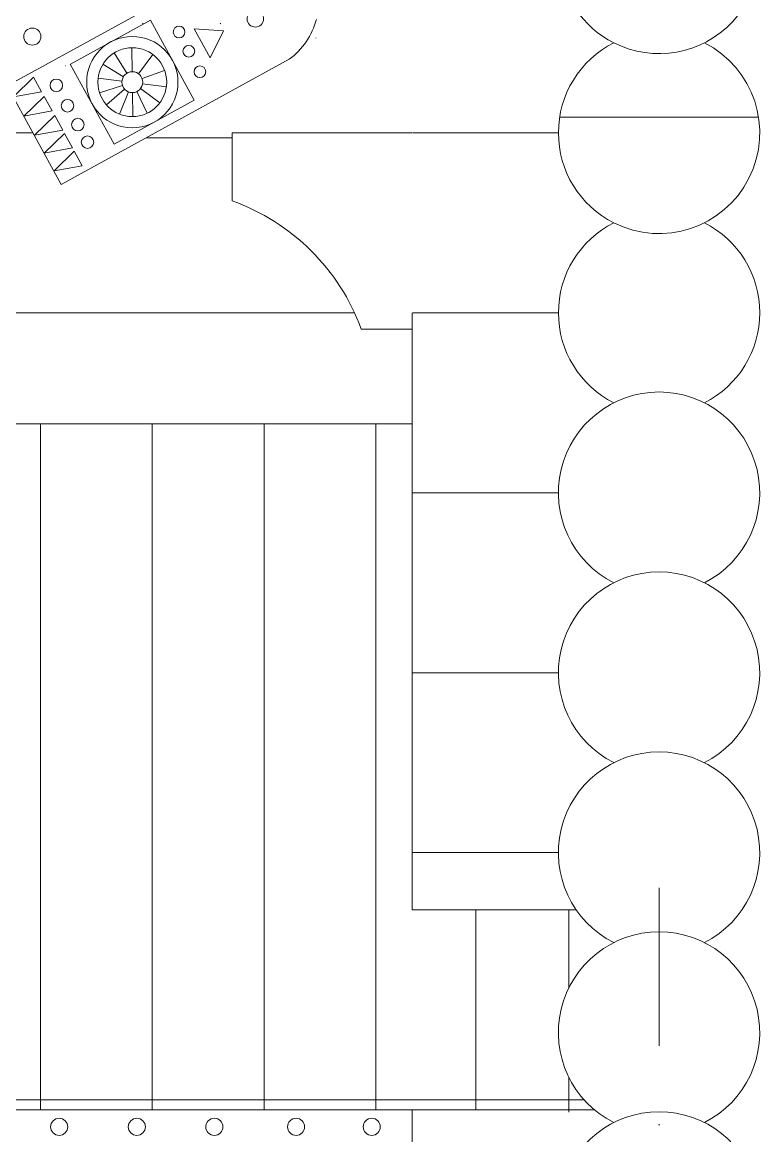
# Model space of a CAD drawing. Header units: millimetres. Extents: x 2399 to 111977, y 1313 to 59551.
# Drawn here: x 69330 to 70978, y 34155 to 36641 of the extents above; entities that cross this region are included whole.
import ezdxf

# ---------------------------------------------------------------- set-up
doc = ezdxf.new("R2010")
doc.units = ezdxf.units.MM
doc.linetypes.add('Штрихпунктирная', pattern=[670.277762, 352.777767, -176.388884, 0, -141.111112])
doc.layers.add('hatch1', color=7, linetype='Continuous', lineweight=20, true_color=0x6a6a6a)
doc.layers.add('main line', color=7, linetype='Continuous', lineweight=13)

msp = doc.modelspace()

# ---------------------------------------------------------------- linework, layer by layer
at = {"layer": 'hatch1', "color": 251, "linetype": 'Continuous', "lineweight": 20, "true_color": 0x6a6a6a}
for p, q in [((69296.3216, 36499.0772), (69773.4156, 36761.0339)), ((69437.4525, 36547.9584), (69616.5429, 36646.0876)), ((69616.2002, 36645.8998), (69714.2031, 36467.0399)), ((69714.055, 36626.9376), (69749.8071, 36561.8234)), ((69749.8071, 36561.8234), (69779.7908, 36621.8693)), ((69574.4458, 36584.3466), (69575.4114, 36530.8344)), ((69563.5909, 36527.3661), (69535.4905, 36572.9167)), ((69621.5474, 36569.2796), (69589.7037, 36526.2625)), ((69535.1128, 36368.9107), (69437.1098, 36547.7706)), ((69555.8958, 36519.6116), (69510.1305, 36547.3611)), ((69648.0836, 36533.6658), (69597.7558, 36515.456)), ((69355.3059, 36518.5863), (69310.0518, 36474.5831)), ((69355.3059, 36518.5863), (69373.181, 36486.031)), ((69552.6149, 36509.6546), (69499.5204, 36516.4818)), ((69651.9276, 36496.8845), (69598.8331, 36503.7116)), ((69296.3216, 36499.0772), (69417.1988, 36278.9271)), ((69310.0518, 36474.5831), (69373.181, 36486.031)), ((69553.6663, 36500.2944), (69502.783, 36483.6997)), ((69558.3728, 36492.0718), (69518.2936, 36456.6014)), ((69567.0811, 36485.9133), (69546.9926, 36436.3054)), ((69576.2527, 36484.2125), (69577.2183, 36430.7003)), ((69585.9006, 36486.4948), (69609.0139, 36438.222)), ((69594.454, 36493.4949), (69637.2024, 36461.2914)), ((69378.8432, 36475.7186), (69333.5891, 36431.7154)), ((69378.8432, 36475.7186), (69396.7183, 36443.1633)), ((69714.2137, 36467.0456), (69535.1233, 36368.9164)), ((69333.5891, 36431.7154), (69396.7183, 36443.1633)), ((69402.3805, 36432.8509), (69357.1264, 36388.8477)), ((69402.3805, 36432.8509), (69420.2555, 36400.2956)), ((69357.1264, 36388.8477), (69420.2555, 36400.2956)), ((69424.2405, 36393.0377), (69378.9864, 36349.0346)), ((69424.2405, 36393.0377), (69442.1156, 36360.4824)), ((69378.9864, 36349.0346), (69442.1156, 36360.4824)), ((69446.1006, 36353.2246), (69400.8465, 36309.2214)), ((69446.1006, 36353.2246), (69463.9757, 36320.6693)), ((69400.8465, 36309.2214), (69463.9757, 36320.6693))]:
    msp.add_line(p, q, dxfattribs=at)
for centre, radius in [((69680.3451, 36619.4825), 13.0643), ((69575.832, 36507.5234), 101.9943), ((69575.832, 36507.5234), 76.8357), ((69702.1899, 36576.5262), 13.0643), ((69575.832, 36507.5234), 23.3148), ((69726.9385, 36530.8054), 13.0643), ((69406.0295, 36500.384), 13.9829), ((69431.046, 36454.8223), 13.9829), ((69454.1484, 36412.7466), 13.9829), ((69475.7731, 36373.362), 13.9829)]:
    msp.add_circle(centre, radius, dxfattribs=at)
at = {"layer": 'main line', "color": 7, "linetype": 'Continuous', "lineweight": 13}
for p, q in [((69296.3216, 36499.0772), (69773.4156, 36761.0339)), ((69779.7908, 36621.8693), (69714.055, 36626.9376)), ((69926.4745, 36558.5537), (69417.1988, 36278.9271)), ((70531.0469, 36429.465), (70975.5231, 36429.465)), ((66978.285, 36394.3194), (69353.8406, 36394.3194)), ((69798.8992, 36383.4934), (69607.6424, 36383.4934)), ((69798.8992, 36242.6204), (69798.8992, 36394.3194)), ((69798.8992, 36394.3194), (70201.6885, 36394.3194)), ((70528.285, 36394.3194), (70202.7583, 36394.3194)), ((66978.285, 35992.4638), (70072.4594, 35992.4638)), ((70201.6885, 34659.1304), (70201.6885, 35992.4638)), ((70528.285, 35992.4638), (70202.7583, 35992.4638)), ((70201.6885, 35955.7854), (70087.6575, 35955.7854)), ((66917.4707, 35744.4526), (70201.6885, 35744.4526)), ((69370.4914, 34212.4189), (69370.4914, 35744.4526)), ((69620.4914, 34212.4189), (69620.4914, 35744.4526)), ((69870.4914, 34212.4189), (69870.4914, 35744.4526)), ((70120.4914, 34212.4189), (70120.4914, 35744.4526)), ((70528.285, 35590.6083), (70202.7583, 35590.6083)), ((70528.285, 35188.7527), (70202.7583, 35188.7527)), ((70528.285, 34786.8972), (70202.7583, 34786.8972)), ((70567.5482, 34659.1304), (70201.6885, 34659.1304)), ((70343.8532, 34659.1304), (70343.8532, 34212.4189)), ((70551.7018, 34659.1304), (70551.7018, 34484.9877)), ((70551.7018, 34285.0956), (70551.7018, 34207.1168)), ((64911.9605, 34234.5392), (70586.0307, 34234.5392)), ((64911.9605, 34212.4189), (70608.9715, 34212.4189)), ((70201.6885, 31973.9084), (70201.6885, 34212.4189))]:
    msp.add_line(p, q, dxfattribs=at)
at = {"layer": 'main line', "color": 7, "linetype": 'Штрихпунктирная', "lineweight": 13}
msp.add_line((70753.285, 34708.1489), (70753.285, 28056.0929), dxfattribs=at)
at = {"layer": 'main line', "color": 7, "linetype": 'Continuous', "lineweight": 13, "flags": 128}
for points in [[(69600.1536, 36638.3175, -0.017938026), (69598.9823, 36638.0736)], [(69600.1536, 36638.3175, -0.017938026), (69598.9823, 36638.0736)], [(69600.1536, 36638.3175, -0.017938026), (69598.9823, 36638.0736)], [(69600.1536, 36638.3175, -0.017938026), (69598.9823, 36638.0736)], [(69600.1536, 36638.3175, -0.017938026), (69598.9823, 36638.0736)], [(69600.1536, 36638.3175, -0.017938026), (69598.9823, 36638.0736)], [(69600.1536, 36638.3175, -0.017938026), (69598.9823, 36638.0736)], [(69600.1536, 36638.3175, -0.017938026), (69598.9823, 36638.0736)], [(69600.1536, 36638.3175, -0.017938026), (69598.9823, 36638.0736)], [(69600.1536, 36638.3175, -0.017938026), (69598.9823, 36638.0736)], [(69600.1536, 36638.3175, -0.017938026), (69598.9823, 36638.0736)], [(69600.1536, 36638.3175, -0.017938026), (69598.9823, 36638.0736)], [(69773.5656, 36638.3175, -0.017938026), (69772.3942, 36638.0736)], [(69773.5656, 36638.3175, -0.017938026), (69772.3942, 36638.0736)], [(69773.5656, 36638.3175, -0.017938026), (69772.3942, 36638.0736)], [(69773.5656, 36638.3175, -0.017938026), (69772.3942, 36638.0736)], [(69773.5656, 36638.3175, -0.017938026), (69772.3942, 36638.0736)], [(69773.5656, 36638.3175, -0.017938026), (69772.3942, 36638.0736)], [(69773.5656, 36638.3175, -0.017938026), (69772.3942, 36638.0736)], [(69773.5656, 36638.3175, -0.017938026), (69772.3942, 36638.0736)], [(69773.5656, 36638.3175, -0.017938026), (69772.3942, 36638.0736)], [(69773.5656, 36638.3175, -0.017938026), (69772.3942, 36638.0736)], [(69773.5656, 36638.3175, -0.017938026), (69772.3942, 36638.0736)], [(69773.5656, 36638.3175, -0.017938026), (69772.3942, 36638.0736)], [(69986.3379, 36606.6812, 0.017938026), (69986.2457, 36605.4883)], [(69986.3379, 36606.6812, 0.017938026), (69986.2457, 36605.4883)], [(69986.3379, 36606.6812, 0.017938026), (69986.2457, 36605.4883)], [(69986.3379, 36606.6812, 0.017938026), (69986.2457, 36605.4883)], [(69986.3379, 36606.6812, 0.017938026), (69986.2457, 36605.4883)], [(69986.3379, 36606.6812, 0.017938026), (69986.2457, 36605.4883)], [(69426.7417, 36544.1783, -0.017938026), (69425.5703, 36543.9345)], [(69426.7417, 36544.1783, -0.017938026), (69425.5703, 36543.9345)], [(69426.7417, 36544.1783, -0.017938026), (69425.5703, 36543.9345)], [(69426.7417, 36544.1783, -0.017938026), (69425.5703, 36543.9345)], [(69426.7417, 36544.1783, -0.017938026), (69425.5703, 36543.9345)], [(69426.7417, 36544.1783, -0.017938026), (69425.5703, 36543.9345)], [(69426.7417, 36544.1783, -0.017938026), (69425.5703, 36543.9345)], [(69426.7417, 36544.1783, -0.017938026), (69425.5703, 36543.9345)], [(69426.7417, 36544.1783, -0.017938026), (69425.5703, 36543.9345)], [(69426.7417, 36544.1783, -0.017938026), (69425.5703, 36543.9345)], [(69426.7417, 36544.1783, -0.017938026), (69425.5703, 36543.9345)], [(69426.7417, 36544.1783, -0.017938026), (69425.5703, 36543.9345)]]:
    msp.add_lwpolyline(points, format="xyb", dxfattribs=at)
at = {"layer": 'main line', "color": 7, "linetype": 'Continuous', "lineweight": 13}
for centre, radius in [((69850.8092, 36648.6912), 18.3294), ((69352.4175, 36609.291), 19.1338), ((69352.4175, 36609.291), 19.1338), ((69352.4175, 36609.291), 19.1338), ((69352.4175, 36609.291), 19.1338), ((69352.4175, 36609.291), 19.1338), ((69352.4175, 36609.291), 19.1338), ((69412.4701, 34174.4654), 19.1338), ((69412.4701, 34174.4654), 19.1338), ((69412.4701, 34174.4654), 19.1338), ((69412.4701, 34174.4654), 19.1338), ((69412.4701, 34174.4654), 19.1338), ((69412.4701, 34174.4654), 19.1338), ((69585.8821, 34174.4654), 19.1338), ((69585.8821, 34174.4654), 19.1338), ((69585.8821, 34174.4654), 19.1338), ((69585.8821, 34174.4654), 19.1338), ((69585.8821, 34174.4654), 19.1338), ((69585.8821, 34174.4654), 19.1338), ((69759.2941, 34174.4654), 19.1338), ((69759.2941, 34174.4654), 19.1338), ((69759.2941, 34174.4654), 19.1338), ((69759.2941, 34174.4654), 19.1338), ((69759.2941, 34174.4654), 19.1338), ((69759.2941, 34174.4654), 19.1338), ((69941.8896, 34174.4654), 19.1338), ((69941.8896, 34174.4654), 19.1338), ((69941.8896, 34174.4654), 19.1338), ((69941.8896, 34174.4654), 19.1338), ((69941.8896, 34174.4654), 19.1338), ((69941.8896, 34174.4654), 19.1338), ((70111.0275, 34174.4654), 19.1338), ((70111.0275, 34174.4654), 19.1338), ((70111.0275, 34174.4654), 19.1338), ((70111.0275, 34174.4654), 19.1338), ((70111.0275, 34174.4654), 19.1338), ((70111.0275, 34174.4654), 19.1338)]:
    msp.add_circle(centre, radius, dxfattribs=at)
for centre, radius, start, end in [((70753.285, 36796.1749), 225, 243.2542484, 103.7172664), ((70753.285, 36796.1749), 225, 126.0065365, 243.2542484), ((69832.1009, 36688.1074), 160.2827, 306.0715143, 345.4385261), ((70753.285, 36394.3194), 225, 116.7457516, 243.2542484), ((70753.285, 36394.3194), 225, 243.2542484, 63.2542484), ((69636.4385, 35790.3055), 480.6061, 20.1399864, 70.2429212), ((70753.285, 35992.4638), 225, 116.7457516, 243.2542484), ((70753.285, 35992.4638), 225, 296.7457516, 63.2542484), ((70753.285, 35590.6083), 225, 296.7457516, 243.2542484), ((70753.285, 35188.7527), 225, 296.7457516, 243.2542484), ((70753.285, 34786.8972), 225, 296.7457516, 243.2542484), ((70753.285, 34385.0417), 225, 296.7457516, 243.2542484), ((70753.285, 33983.1861), 225, 296.7457516, 243.2542484)]:
    msp.add_arc(centre, radius, start, end, dxfattribs=at)

doc.saveas('drawing.dxf')
